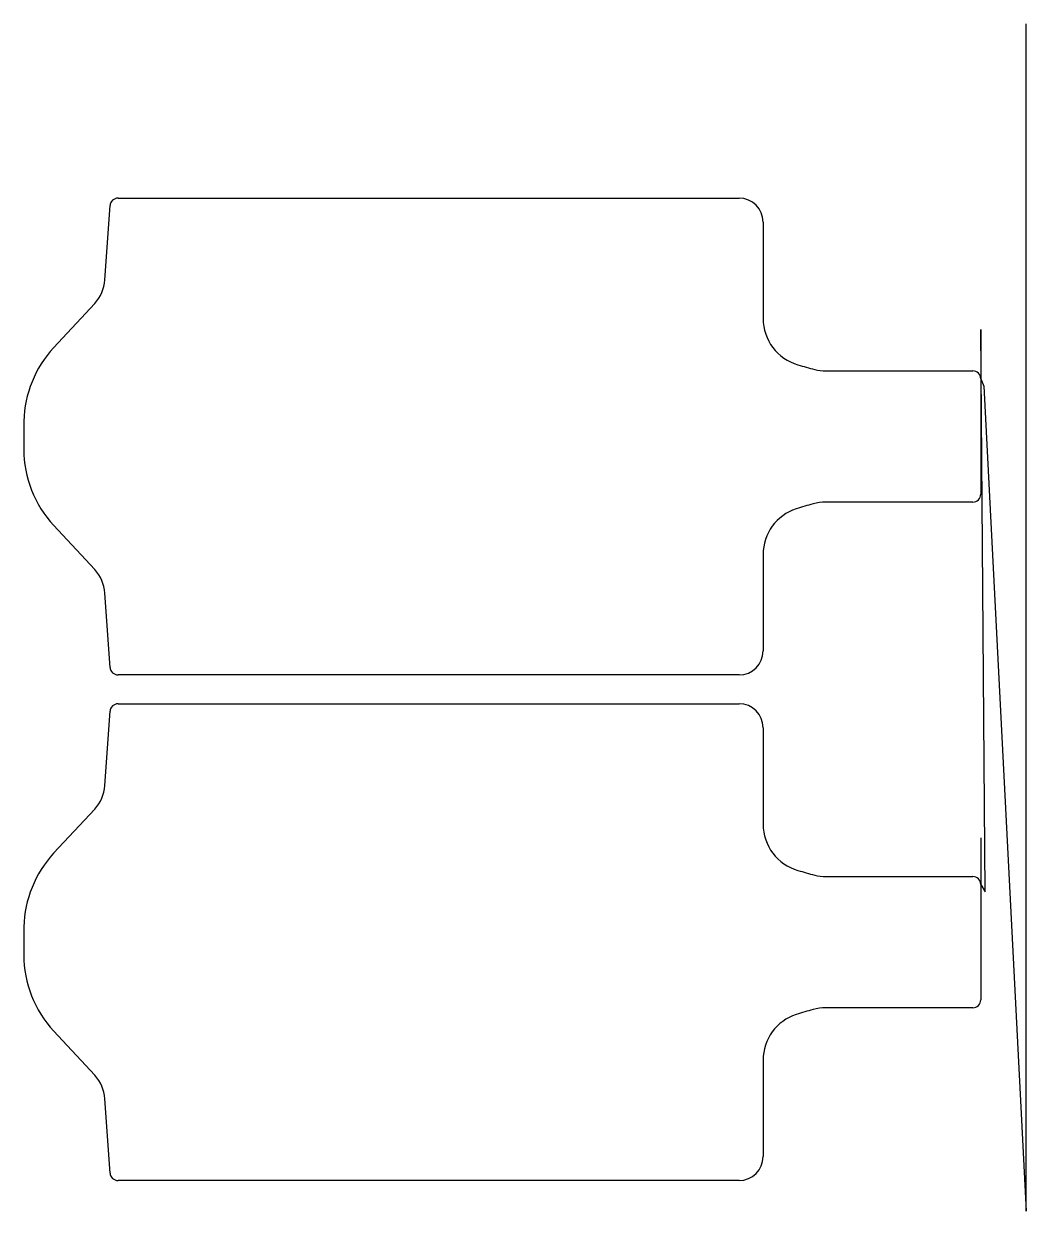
# Model space of a CAD drawing. Header units: metres. Extents: x 19 to 645, y 0 to 742.
import ezdxf

# ---------------------------------------------------------------- set-up
doc = ezdxf.new("R2010")
doc.units = ezdxf.units.M

msp = doc.modelspace()

# ---------------------------------------------------------------- linework, layer by layer
at = {"layer": 'TOOL_0'}
for p, q in [((645.495, 741.221), (645.495, 742.221)), ((645.495, 0.997), (645.495, 741.221)), ((77.941, 633.237), (466.085, 633.237)), ((69.701, 582.084), (72.953, 628.586)), ((481.085, 618.237), (481.085, 557.92)), ((37.723, 539.757), (63.369, 567.452)), ((619.752, 199.625), (617.085, 551.047)), ((617.085, 551.047), (617.085, 520.238)), ((520.301, 525.237), (612.085, 525.237)), ((617.085, 520.238), (617.085, 448.238)), ((617.085, 520.237), (619.024, 515.685)), ((619.024, 515.685), (645.495, -0.003)), ((612.085, 443.238), (520.301, 443.238)), ((63.369, 401.022), (37.723, 428.717)), ((481.085, 410.555), (481.085, 350.238)), ((72.953, 339.889), (69.701, 386.39)), ((466.085, 335.238), (77.941, 335.238)), ((69.701, 266.035), (72.953, 312.537)), ((77.941, 317.188), (466.085, 317.188)), ((481.085, 302.188), (481.085, 241.871)), ((37.723, 223.708), (63.369, 251.403)), ((617.085, 233.43), (617.085, 204.189)), ((520.301, 209.188), (612.085, 209.188)), ((617.085, 204.189), (617.085, 132.189)), ((617.085, 204.188), (619.752, 199.625)), ((612.085, 127.189), (520.301, 127.189)), ((63.369, 84.973), (37.723, 112.668)), ((481.085, 94.506), (481.085, 34.189)), ((72.953, 23.84), (69.701, 70.341)), ((466.085, 19.189), (77.941, 19.189)), ((645.495, -0.003), (645.495, 0.997)), ((645.495, 0.997), (645.495, -0.003)), ((645.495, -0.003), (645.495, 0.997))]:
    msp.add_line(p, q, dxfattribs=at)
for centre, radius, start, end in [((77.953, 628.224), 5.013, 90.137153, 175.859011), ((466.085, 618.237), 15, 0, 90), ((45.682, 583.792), 24.08, 317.266939, 355.932523), ((511.085, 557.92), 30, 180, 254.0003), ((89.152, 492.168), 70.069, 137.220865, 178.637571), ((593.52, 827.492), 311.891, 253.09295, 255.092628), ((520.375, 554.838), 29.601, 256.139802, 269.856766), ((612.085, 520.237), 5, 0, 90), ((770.965, 484.237), 751.923, 179.268699, 180.606479), ((89.084, 476.278), 70, 180, 222.800116), ((612.085, 448.238), 5, 270, 0), ((511.106, 410.54), 30.021, 108.084297, 179.971372), ((591.688, 147.372), 305.245, 105.073222, 107.128798), ((520.301, 414.238), 29, 90, 105.998858), ((45.682, 384.682), 24.08, 4.067477, 42.733061), ((466.085, 350.238), 15, 270, 0), ((77.953, 340.251), 5.013, 184.140989, 269.862847), ((77.953, 312.175), 5.013, 90.137153, 175.859011), ((466.085, 302.188), 15, 0, 90), ((45.682, 267.743), 24.08, 317.266939, 355.932523), ((511.085, 241.871), 30, 180, 254.0003), ((89.152, 176.119), 70.069, 137.220865, 178.637571), ((593.52, 511.443), 311.891, 253.09295, 255.092628), ((520.375, 238.789), 29.601, 256.139802, 269.856766), ((612.085, 204.188), 5, 0, 90), ((770.965, 168.188), 751.923, 179.268699, 180.606479), ((89.084, 160.229), 70, 180, 222.800116), ((520.301, 98.189), 29, 90, 105.998858), ((612.085, 132.189), 5, 270, 0), ((511.106, 94.491), 30.021, 108.084297, 179.971372), ((591.688, -168.677), 305.245, 105.073222, 107.128798), ((45.682, 68.633), 24.08, 4.067477, 42.733061), ((466.085, 34.189), 15, 270, 0), ((77.953, 24.202), 5.013, 184.140989, 269.862847)]:
    msp.add_arc(centre, radius, start, end, dxfattribs=at)

doc.saveas('drawing.dxf')
